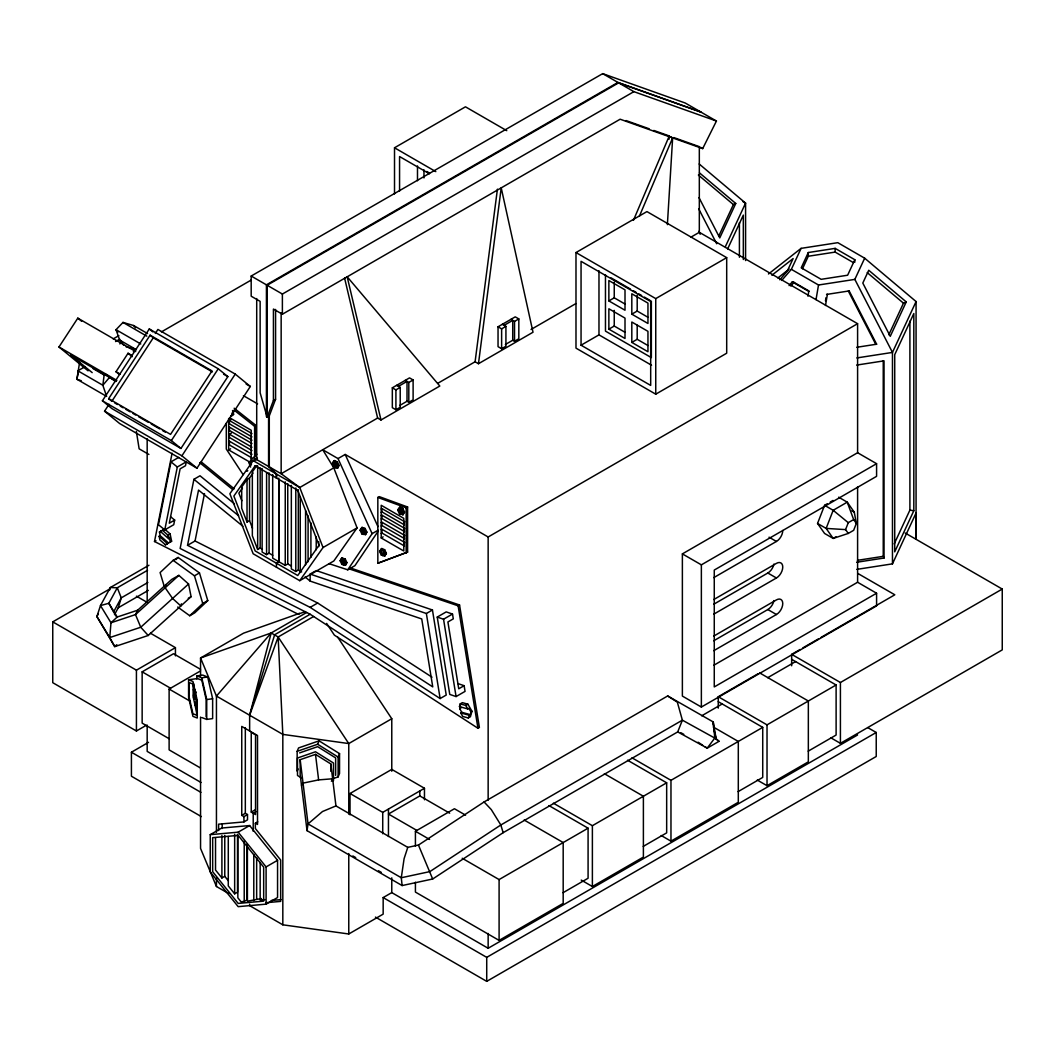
<?xml version="1.0" encoding="UTF-8"?>
<svg xmlns="http://www.w3.org/2000/svg" width="1055" height="1055" viewBox="0 0 1055 1055"><rect width="100%" height="100%" fill="white"/><g stroke="black" fill="none" stroke-linecap="round" stroke-linejoin="round"><path stroke-width="1.5" d="M276.463 567.221L276.463 563.225L278.968 561.774L279.14 479.985M276.647 478.152L276.687 474.183L269.289 466.89L269.289 415.894L275.579 399.252L275.579 309.445M669.068 139.22L669.266 135.95L653.823 130.451M667.38 224.649L672.642 137.902L670.4 136.596M115.509 381.501L105.131 373.866L104.155 375.013L102.836 385.246L106.621 396.39L76.883 379.233L79.653 362.089M437.812 383.295L475.093 361.773L497.419 189.175M478.469 363.724L501.217 187.869L533.012 332.233L478.469 363.724L475.093 361.773M307.031 830.654L308.034 823.902L300.174 759.679L315.498 754.378L330.822 763.939L335.952 805.915L407.771 847.363L418.453 845.068L484.087 801.958L667.683 695.957L713.233 721.95L716.134 738.817L719.048 741.322L707.219 748.153L677.719 731.906L503.156 832.685L432.669 879L402.126 885.554L307.031 830.654L300.174 774.541L300.174 759.679M807.959 296.204L808.776 291.417L792.279 281.896L789.061 285.602M816.029 299.594L818.509 285.008L791.356 269.342L781.715 280.445M825.472 300.82L826.012 297.629M825.498 305.475L827.397 294.292L826.553 294.437L849.169 290.929L876.626 344.207L875.782 344.352L848.326 291.061L849.169 290.929M305.423 611.584L298.077 614.181L154.505 541.505L172.097 453.202M178.664 457.422L170.989 461.853L158.461 524.731L164.778 529.887L173.745 524.717L174.668 520.075L170.87 516.99M164.778 529.887L177.306 467.009L186.26 461.839L185.482 465.743L180.115 468.855L169.288 523.188L174.668 520.075M234.5 503.908L200.015 475.779L193.922 479.3L180.141 548.455L310.144 614.247L440.133 698.555L446.225 695.047L432.445 609.975L316.236 570.57M305.066 576.953L310.144 581.094L421.736 618.942L432.748 686.884L310.144 607.377L187.539 545.316L198.538 490.074L242.927 526.274M187.539 545.316L195.056 540.978L204.499 493.621M78.466 371.742L76.883 379.233L81.248 380.736M306.662 612.493L271.188 632.974L249.639 715.237L249.639 730.957M166.031 584.576L165.173 587.767L172.585 598.462L180.853 605.952L181.42 603.829M193.632 689.166L194.107 693.161L193.632 689.166L194.608 689.021L194.608 691.895M195.597 705.821L195.122 701.812L195.122 704.674L195.597 705.821L196.586 705.676L196.823 704.819L195.834 704.951M470.86 711.822L468.842 708.301L467.761 708.92L459.452 706.652L460.204 703.896L462.354 702.656L467.893 704.173L471.928 711.202L470.425 716.714L468.275 717.954L462.736 716.451L460.719 712.929L461.787 712.31L470.108 714.578L471.928 711.202M461.787 712.31L459.769 708.789L460.521 706.032L459.452 706.652M468.275 717.954L470.108 714.578M109.456 590.365L110.313 587.543L148.926 565.256M114.507 614.63L118.266 607.733L121.259 597.855L117.29 587.767L110.313 587.543L100.476 605.583L96.889 616.555L114.744 646.623L148.214 635.479L191.1 596.682L188.555 584.008L178.875 575.371L171.754 579.393L137.691 610.199L135.488 614.603L110.986 622.767L109.746 637.563L114.744 646.623L116.828 644.711M407.771 847.363L404.105 858.651L401.282 877.747L402.126 885.554M313.612 616.502L278.138 636.983L249.639 715.237L274.669 634.741L310.144 614.247M273.43 400.491L267.139 417.134L260.137 392.816L260.137 301.374L251.182 296.204L251.182 276.041L602.695 73.639L685.249 103.021L716.437 121.035L702.696 148.597L620.142 119.215L282.384 314.219L273.43 309.049L273.43 400.491L275.579 399.252M838.646 497.195L847.244 502.167L854.273 512.176L856.33 523.399L853.653 530.322L848.273 533.434L833.173 538.419L824.575 533.461L817.546 523.451L824.575 505.319L827.384 503.697M848.273 533.434L845.583 529.61L848.273 522.673L853.653 519.574L847.244 502.167L833.173 510.29L826.144 528.41L833.173 538.419L835.982 536.797M677.719 731.906L682.374 720.169L677.35 702.195L667.683 695.957M298.103 768.924L297.154 771.205L297.154 751.345L298.578 747.929L319.058 740.847L339.539 753.626L339.539 773.486L338.114 776.902L333.723 778.419M297.154 751.345L317.634 744.263L319.058 740.847M338.114 776.902L338.114 757.042L339.539 753.626M633.448 220.31L669.266 135.95M639.383 216.235L672.642 137.902M718.732 236.135L733.383 204.565L735.757 203.47L699.505 172.888M735.757 203.47L719.761 237.903L698.99 197.588M725.339 246.725L745.582 203.127L699.201 164M727.647 248.901L743.327 215.115L743.327 259.504M791.356 269.342L801.088 248.36L837.802 242.676L864.678 258.198L916.07 301.559L916.07 539M808.301 252.527L801.22 267.812L821.146 279.324L847.627 275.223L854.814 259.728L835.164 248.373L808.301 252.527L808.301 256.246L802.499 268.761M856.831 569.37L892.464 563.858L892.464 352.423L854.84 279.39L864.678 258.198M888.824 334.752L903.476 303.181L906.245 301.901L868.74 270.265L862.805 283.057L890.262 336.334L906.245 301.901M916.07 301.559L892.464 352.423L856.831 357.935M894.218 543.905L909.898 510.119L909.898 321.155M913.815 510.726L894.719 551.857L894.719 354.678L913.815 313.546L913.815 510.726L909.898 510.119M892.464 563.858L916.07 512.981L916.122 539.211M335.978 467.55L334.026 467.233L332.299 463.593L334.488 460.573L337.336 461.813L339.064 465.453L337.402 468.169L335.978 467.55L333.393 462.09M334.488 460.573L332.299 463.593M337.402 468.169L337.969 466.969L334.831 461.813L337.429 467.273L339.064 465.453M343.838 564.689L341.873 564.385L340.145 560.746L341.807 558.029L345.196 558.952L346.91 562.592L345.803 564.992L343.838 564.689L341.253 559.229M342.348 557.713L340.145 560.746M363.804 534.212L361.839 533.909L360.111 530.269L361.773 527.553L365.149 528.476L366.876 532.116L365.755 534.516L363.804 534.212L361.206 528.753M362.313 527.249L360.111 530.269M345.262 565.309L345.816 564.109L342.69 558.952L345.288 564.412L346.91 562.592M365.228 534.832L365.782 533.632L362.656 528.489L365.241 533.949L366.876 532.116M401.441 514.167L399.489 513.864L397.761 510.224L399.95 507.191L402.799 508.431L404.527 512.071L402.865 514.787L401.441 514.167L398.856 508.708M399.95 507.191L397.761 510.224M383.308 555.484L381.356 555.167L379.629 551.541L381.818 548.508L384.666 549.747L386.394 553.387L384.732 556.104L383.308 555.484L380.723 550.024M381.818 548.508L379.629 551.541M402.865 514.787L403.432 513.587L400.307 508.431L402.891 513.891L404.527 512.071M384.653 553.532L382.701 549.444L384.759 555.207L386.394 553.387M384.732 556.104L384.759 555.207M119.874 343.956L121.272 341.108M133.392 351.777L134.789 348.928L126.138 346.871M98.379 613.812L96.889 616.555L109.746 637.563L140.75 627.237L188.555 584.008M116.736 617.07L113.584 611.94L121.259 597.855L147.871 582.492M88.066 370.832L58.974 346.99L77.806 318.148L135.699 351.566M119.149 374.327L115.997 371.742L128.064 353.254L132.205 355.654M102.401 400.781L149.283 328.962L218.253 368.775L227.84 376.635L180.946 448.454L111.988 408.641L102.401 400.781L171.358 440.594L180.946 448.454M108.665 398.645L150.1 335.173L211.989 370.912L170.554 434.383L108.665 398.645L111.856 401.269L153.292 337.798L150.1 335.173M155.296 333.459L157.92 329.45L235.252 374.103L250.325 386.46L196.982 468.183L119.637 423.53L104.564 411.173L109.047 404.289M171.358 440.594L218.253 368.775M196.982 468.183L181.908 455.826L235.252 374.103M329.12 563.7L347.754 569.806L372.112 533.659L378.086 530.203M378.376 530.863L354.915 565.678L347.754 569.806M249.534 478.007L247.028 479.458L241.701 487.028L241.701 508.325L247.028 522.04L249.534 520.59L249.534 478.007L253.081 472.957M256.787 465.572L252.343 471.875L252.343 535.769L257.671 549.484L260.176 548.033L262.405 549.325M242.439 488.109L238.878 493.147L241.846 500.769M257.42 458.147L253.16 460.613L229.871 493.74L253.16 553.77L299.752 580.672L323.041 547.532L357.078 527.882L333.789 467.853L322.725 449.747L338.022 458.582L372.112 533.659M357.078 527.882L333.789 561.009L299.752 580.672M301.479 785.223L303.036 783.113L318.623 779.896L332.642 778.775L331.85 779.83M713.233 725.141L713.233 721.95L714.802 738.025L707.219 748.153L704.938 746.663M109.403 377.532L102.836 385.246L77.819 370.793L84.716 366.929M348.77 814.157L348.77 743.564L278.138 636.983L271.188 632.974L216.446 696.076L216.446 832.329M779.79 279.786L787.281 271.135L793.123 258.567L771.904 275.25M790.802 286.063L794.006 282.358L809.132 291.088M250.628 467.101L248.888 462.512L256.84 454.178M147.542 333.551L133.682 325.547L123.013 322.421L116.01 329.688L119.69 340.079L123.686 345.236M233.63 414.219L230.821 416.488L233.63 414.219L232.509 410.527M251.538 464.134L249.811 465.769L250.892 465.15M177.728 607.034L189.729 615.738L194.74 612.836L207.769 600.612L199.474 572.918L178.137 557.449L173.126 560.35L160.096 572.575L164.25 586.422M175.776 559.678L178.137 557.449M189.729 615.738L202.758 603.5L207.769 600.612M137.691 610.199L117.224 617.017L110.986 622.767L100.476 605.583L108.836 603.275L117.29 587.767L147.568 570.28M178.875 575.371L135.488 614.603L140.75 627.237L148.214 635.479M768.475 273.997L801.088 248.36M777.891 277.94L789.127 269.104M160.202 535.663L159.45 532.037L164.567 529.043L170.106 533.922L171.622 541.189L165.424 544.802L159.885 539.909L159.134 536.283L160.202 535.663L168.523 542.995L165.424 544.802M394.517 193.922L394.517 147.779L465.466 106.819L506.756 130.662M113.215 338.906L118.885 335.622M115.562 341.556L119.703 339.169M161.441 331.877L251.301 279.997M228.671 420.945L231.546 419.283M228.671 424.255L229.397 423.833L251.974 436.875L251.248 437.284M228.671 427.565L229.397 427.143L251.974 440.186L251.248 440.594M228.671 430.875L229.397 430.453L251.974 443.496L251.248 443.904M228.671 434.594L231.546 432.946M228.671 437.904L229.397 437.495L251.974 450.525L251.248 450.933M254.624 459.202L254.624 426.312L256.048 425.481L234.17 408.219M228.671 441.636L229.397 441.214L251.974 454.243L251.248 454.665M228.671 445.355L229.397 444.946L251.974 457.976L251.248 458.384M251.248 433.974L251.974 433.565L229.397 420.523L229.397 423.833M228.671 418.466L228.671 449.905L230.583 448.797M575.99 252.554L646.939 211.593L726.697 257.644L726.697 353.214L655.748 394.174L575.99 348.137L575.99 252.554L655.748 298.605L726.697 257.644M251.248 447.623L251.974 447.215L229.397 434.185L229.397 437.495M248.888 462.512L251.275 461.141M246.725 471.348L247.793 470.728M396.627 385.339L400.214 387.409L400.214 407.27L395.915 409.749L392.328 407.678L392.328 387.818L409.525 377.888L413.112 379.958L413.112 399.819L408.812 402.298L407.019 401.269L399.647 405.529M502.338 324.307L505.925 326.377L505.925 346.238L501.626 348.717L498.039 346.66L498.039 326.786L515.236 316.856L518.823 318.927L518.823 338.787L514.524 341.279L512.73 340.238L505.358 344.497M398.421 386.367L407.019 381.409L407.019 401.269M504.132 325.349L512.73 320.377L512.73 340.238M392.328 387.818L395.915 389.888L400.214 387.409M405.226 380.38L408.812 382.438L413.112 379.958M498.039 326.786L501.626 328.857L505.925 326.377M510.937 319.349L514.524 321.419L518.823 318.927M159.45 532.037L161.468 530.85M164.567 529.043L162.417 530.283L167.956 535.175L170.541 541.808L171.622 541.189M154.505 541.505L155.942 540.674M167.956 535.175L170.106 533.922M380.987 419.996L347.187 276.792L439.803 386.038L380.987 419.996L377.624 418.044L281.158 473.735L256.708 459.624L253.16 460.613L299.752 487.502L323.041 547.532M531.034 329.477L575.872 303.589M691.051 237.085L699.32 232.311L857.596 323.687L857.596 452.727L682.374 553.888L682.374 696.089L701.364 707.048L876.586 605.887L876.586 593.226L857.596 582.255L713.773 665.283M146.17 725.365L136.425 730.996L52.75 682.69L52.75 621.87L109.72 588.98M608.867 300.912L625.008 310.236L625.008 289.848L608.867 280.538L608.867 300.912L614.247 297.813L624.995 304.025M338.022 458.582L345.183 454.441L488.149 536.982L857.596 323.687M334.831 461.813L337.336 461.813M334.026 467.233L335.094 466.613L337.943 467.853M333.789 467.853L299.752 487.502L281.158 473.735L281.158 312.676M118.266 607.733L148.307 590.391M631.813 314.166L647.955 323.476L647.955 303.102L631.813 293.778L631.813 314.166L637.194 311.054L647.941 317.278M581.054 345.209L650.684 385.418L650.684 301.519L581.054 261.324L581.054 345.209L598.976 334.87L651.542 365.228M608.867 329.16L625.008 338.47L625.008 318.096L608.867 308.772L608.867 329.16L614.247 326.048L624.995 332.272M173.126 560.35L194.45 575.806L199.474 572.918M631.813 342.4L647.955 351.724L647.955 331.336L631.813 322.026L631.813 342.4L637.194 339.301L647.941 345.513M262.128 468.512L262.128 552.055L266.585 554.627L269.091 553.189L272.757 555.299M377.835 497.446L379.273 496.628L407.599 506.993L407.599 552.095L377.835 563.238L377.835 497.446L406.162 507.824L407.599 506.993M381.211 509.011L381.923 508.589L404.5 521.632L403.788 525.35M272.678 474.618L272.678 558.148L285.246 565.401L287.751 563.95L291.417 566.06M381.211 512.321L381.923 511.899L404.5 524.942M381.211 515.631L381.923 515.209L404.5 528.252L403.788 531.971M381.211 518.941L381.923 518.519L404.5 531.562M362.656 528.489L365.149 528.476M400.307 508.431L402.799 508.431M291.338 485.379L291.338 568.922L295.796 571.494L298.314 570.043L301.651 571.981M381.211 522.66L381.923 522.251L404.5 535.281L403.788 539M361.839 533.909L362.92 533.289M399.489 513.864L400.557 513.231L403.406 514.471M381.211 525.97L381.923 525.561L404.5 538.591M52.75 621.87L136.425 670.176L175.433 647.651L175.433 655.867M381.211 529.689L381.923 529.28L404.5 542.31L403.788 546.45M310.144 581.094L310.144 574.078L315.01 571.269M381.211 533.421L381.923 532.999L404.5 546.042M169.169 738.737L142.148 723.137L142.148 671.837L173.508 653.731L200.516 669.318M403.788 522.04L404.5 521.632M342.69 558.952L345.196 558.952M381.211 537.971L403.788 551L403.788 518.322L381.211 505.279L381.211 537.971L383.123 536.863M341.873 564.385L342.954 563.752M403.788 528.661L404.5 528.252M403.788 535.689L404.5 535.281M382.174 549.747L384.666 549.747M381.356 555.167L382.424 554.548M403.788 542.732L404.5 542.31M377.835 563.238L407.599 552.095M298.077 614.181L299.514 613.351L243.56 633.171L200.556 657.99L200.556 676.057M310.144 607.377L317.661 603.025L431.996 677.178M200.397 767.935L169.117 749.881L169.117 689.06L200.503 670.927M201.334 816.596L131.413 776.229L131.413 752.228L148.531 742.338M310.144 574.078L426.365 613.496L432.445 609.975M437.232 617.083L446.199 611.9L452.516 614.05L453.294 618.85L447.913 621.962L458.74 688.796L464.121 685.684L465.044 691.394L456.077 696.564L449.76 694.414L437.232 617.083L443.548 619.219L452.516 614.05M348.981 568.803L458.134 605.821L459.558 604.99L479.392 727.423L477.955 728.253L334.382 635.136L326.615 623.413M337.613 637.035L391.774 718.732L348.77 743.564L282.819 734.386L216.446 696.076L200.556 657.99L271.188 632.974M265.966 902.711L280.67 901.392L280.67 860.023L255.35 828.518L255.35 823.217L257.512 824.469L257.512 735.52L241.753 726.407L241.753 815.37L245.327 813.3L247.503 814.552L247.503 819.854L243.929 821.924L218.596 824.179L218.596 830.549M210.235 834.663L221.708 828.043L249.639 825.551L277.557 860.3L277.557 897.528L266.097 904.148L238.166 906.654L210.235 871.905L210.235 834.663L238.166 832.171L249.639 825.551M251.248 812.099L255.547 814.579L255.547 734.86L251.248 732.368L251.248 812.099L255.284 809.765M241.753 815.37L243.929 816.623L247.503 814.552M255.903 811.691L253.213 813.234L253.213 831.34M682.374 553.888L701.364 564.847L876.586 463.686L876.586 476.333L714.261 570.056L714.261 686.937L876.586 593.226M255.35 823.217L257.737 821.845M459.769 708.789L460.85 708.169M460.204 703.896L465.743 705.413L467.893 704.173M830.206 502.075L833.015 500.452M713.773 577.626L776.427 541.452A8.941 5.17 -60 0 0 782.757 530.494M350.023 814.869L350.023 793.505L391.774 769.398L424.466 788.27L424.466 799.782M215.523 837.644L215.523 870.032L221.906 877.971L224.768 876.309L224.768 835.428M713.773 599.543L776.427 563.37A8.941 5.17 -60 0 1 782.757 567.023A8.941 5.17 -60 0 1 776.427 577.982L713.773 614.155M713.721 604.251L767.829 573.01A8.941 5.17 -60 0 0 773.948 564.069M266.097 904.148L266.097 866.92L277.557 860.3M228.276 836.523L228.276 885.897L234.658 893.836L237.52 892.174L237.52 834.268M350.023 793.505L382.728 812.376L424.466 788.27M449.667 813.168L419.811 795.932L388.451 814.038L416.883 830.443M237.85 835.665L237.85 897.805L241.028 901.761L244.219 901.484L247.094 899.823L247.094 844.224M247.411 846.506L247.411 901.194L261.442 898.544M713.773 636.073L776.427 599.899A8.941 5.17 -60 0 1 782.757 603.552A8.941 5.17 -60 0 1 776.427 614.511L713.773 650.684M713.721 640.781L767.829 609.539A8.941 5.17 -60 0 0 773.948 600.598M415.419 846.044L415.419 831.261L454.428 808.737L465.572 815.159M718.27 708.142L718.27 696.722L758.163 673.683M791.659 665.784L791.659 654.351L800.099 649.484M802.908 647.849L818.39 638.921M821.199 637.299L894.811 594.796L857.847 573.458M249.639 904.161L249.639 905.652L282.819 924.813L348.77 933.992L383.163 914.131L383.163 897.581L391.774 892.609L488.149 948.26L857.596 734.966M701.694 715.804L722.213 703.962M767.71 677.692L795.602 661.591M462.222 858.269L499.094 879.567L588.083 828.188L588.083 878.248L563.053 892.701M553.374 803.185L592.383 825.696L666.668 782.81L666.668 832.87L643.234 846.413M631.971 757.807L670.967 780.331L762.725 727.357L762.725 777.416L738.104 791.632M718.27 696.722L767.025 724.864L836.114 684.985L836.114 735.045L808.222 751.147M791.659 654.351L840.413 682.506L1002.25 589.059L1002.25 649.893L840.413 743.327L830.654 737.696M415.419 882.217L415.419 892.082L499.094 940.387L563.185 903.383L563.185 842.549L524.15 820.025M581.239 880.094L592.383 886.517L643.392 857.069L643.392 796.248L604.37 773.711M661.221 835.52L670.967 841.152L738.302 802.275L738.302 741.454L713.22 726.974M757.279 780.067L767.025 785.685L808.341 761.842L808.341 701.008L759.587 672.866M383.163 897.581L486.724 957.36L876.23 732.487L876.23 756.488L486.724 981.361L375.422 917.098M251.182 276.041L282.384 294.042L633.884 91.653L716.437 121.035M188.252 598.304L191.1 596.682M335.952 805.915L322.487 811.532L308.034 823.902L401.282 877.747L429.847 871.615L500.835 824.984L682.374 720.169L716.134 738.817L714.011 729.994M299.633 752.888L317.634 746.663L335.635 757.899L335.635 775.359M331.376 781.201L333.499 780.476L333.499 763.016L315.498 751.78L297.497 758.004L297.497 775.465L301.651 778.062M808.301 256.246L835.164 252.092L853.416 262.629M818.509 285.008L854.84 279.39M856.779 347.28L876.626 344.207M856.647 365.083L884.037 360.85L884.037 558.029L856.647 562.262M857.478 560.324L883.246 556.341L884.037 558.029M196.863 678.972L196.863 675.912L202.771 675.095L207.703 676.98L212.635 698.74L212.635 718.6L206.727 719.418L201.795 717.532M196.863 675.912L201.795 677.811L207.703 676.98M188.581 679.776L192.92 681.451L197.259 700.56L197.259 718.02L192.92 716.358L188.581 697.236L188.581 679.776L197.456 678.55L201.795 680.211L206.134 699.333L206.134 716.793M193.395 690.023L194.371 689.891M194.107 690.3L195.083 690.168M193.632 692.027L195.544 691.764L195.544 693.61L194.555 693.755C196.217 700.586 194.832 687.741 194.555 693.755M195.017 692.067L196.006 691.935M194.555 692.819L195.544 692.687M193.447 695.39C194.423 691.434 194.015 704.74 193.869 695.548M193.447 697.038L194.437 696.907L194.437 695.258M193.869 698.858L194.845 698.727M206.727 719.418L206.727 699.557L212.635 698.74M195.122 704.674L196.111 704.542L196.586 705.676M264.95 899.638L260.163 900.06L260.163 862.449M271.188 900.495L280.986 899.612M845.583 529.61L826.144 528.41L817.546 523.451M792.279 281.896L794.006 282.358M460.719 712.929L469.027 715.198M350.405 567.972L459.558 604.99M457.804 683.548L464.121 685.684M700.48 111.817L617.927 82.435L266.427 284.837L266.427 416.725M701.206 112.239L618.652 82.844L267.139 285.246L267.139 417.134L269.289 415.894L268.577 415.485L268.577 466.481L276.225 473.919L276.265 477.941M626.037 120.56L649.194 128.802M673.776 137.559L699.32 146.645L699.32 232.311M194.278 686.937L193.447 683.31M196.665 700.23L196.612 715.185L192.92 713.76L189.227 697.487L189.227 682.625L192.92 684.036L196.665 701.061M196.863 703.922L196.863 707.641M333.947 460.89L335.371 461.51M399.423 507.508L400.834 508.128M361.773 527.553L363.197 528.173M381.277 548.824L382.701 549.444M341.807 558.029L343.231 558.649M195.056 540.978L317.661 603.025M680.923 732.75L683.785 734.333M602.695 73.639L633.884 91.653M700.454 147.291L702.696 148.597M742.773 201.505L745.582 203.127L745.582 260.572M394.517 147.779L435.807 171.622M426.761 171.464L429.543 173.073M611.03 277.847L630.494 289.096M633.277 290.692L636.06 292.301M638.842 293.91L641.625 295.519M644.407 297.114L649.959 300.332M429.411 173.772L399.568 156.549L399.568 191.087M857.596 452.727L876.586 463.686M905.19 533.026L1002.25 589.059M851.82 510.752L854.273 512.176M824.575 505.319L833.173 510.29L848.273 522.673M769.055 537.193L776.427 541.452M767.829 573.01L776.427 577.982M767.829 609.539L776.427 614.511M791.659 659.322L836.114 684.985M867.79 727.62L876.23 732.487M246.118 384.02L250.325 386.46M223.62 374.195L227.84 376.635M153.292 337.798L212.371 371.901M123.013 322.421L146.79 336.149M243.428 395.691L257.578 403.854M140.763 343.97L116.01 329.688L117.923 332.14M119.69 340.079L136.425 349.746M230.082 418.031L251.248 430.255L251.248 461.417M718.27 701.681L762.725 727.357M115.997 371.742L120.138 374.129M58.974 346.99L116.868 380.407M116.367 381.396L70.738 355.047L92.181 372.626M93.13 368.643L104.155 375.013M228.671 449.905L251.248 462.934M114.665 402.891L117.487 404.513M120.296 406.149L123.105 407.771M125.914 409.393L130.134 411.832M132.956 413.454L135.765 415.077M138.574 416.699L148.425 422.382M151.234 424.005L159.674 428.884M162.496 430.506L165.305 432.128M104.564 411.173L181.908 455.826M148.9 454.454L139.141 448.823L136.359 431.403M627.554 760.22L666.668 782.81M548.969 805.598L588.083 828.188M136.425 596.167L147.542 602.59M150.39 633.185L175.433 647.651M142.148 671.837L170.58 688.242M169.117 689.06L190.441 701.364M415.419 831.261L429.596 839.437M352.871 855.961L355.706 857.61M378.455 870.744L381.303 872.38M201.03 782.494L147.173 751.397L147.173 725.075M131.413 752.228L200.912 792.358M200.556 717.097L200.556 848.418L216.446 886.503L228.895 893.677M317.634 744.263L338.114 757.042M698.08 742.206L702.656 745.173M714.802 738.025L719.048 741.322M234.025 410.065L254.624 426.312M201.202 461.879L234.263 488.847M199.764 462.71L232.825 489.678M193.922 479.3L238.615 515.75M170.989 461.853L177.306 467.009M149.283 328.962L152.883 331.903M128.064 353.254L132.271 356.709M77.806 318.148L81.604 321.261M867.223 272.612L903.476 303.181M698.384 175.051L733.383 204.565M167.415 536.085L169.789 538.182M160.4 531.469L168.708 538.802M159.134 536.283L167.442 543.615M484.087 801.958L491.3 809.607L500.835 824.984L503.156 832.685M238.166 832.171L266.097 866.92M224.768 876.309L228.407 880.846M133.682 325.547L135.488 327.868M853.653 519.574L856.33 523.399M243.112 474.618L226.298 449.074L226.298 423.306M117.224 617.017L108.836 603.275L113.584 611.94M465.743 705.413L467.761 708.92M698.647 208.705L716.701 243.771M698.713 231.375L700.204 234.263M401.731 509.051L403.445 512.69M398.315 509.024L400.913 514.471M383.585 550.367L385.312 554.007M380.182 550.328L382.78 555.787M336.255 462.433L337.982 466.073M332.853 462.393L335.437 467.853M364.081 529.096L365.808 532.735M360.678 529.069L363.263 534.529M344.115 559.572L345.842 563.212M340.712 559.546L343.297 565.005M345.183 454.441L377.941 526.577M418.453 845.068L432.669 879M249.534 520.59L252.488 528.212M231.994 412.993L232.548 414.839M194.45 575.806L202.758 603.5M344.576 278.032L377.624 418.044M201.795 677.811L206.727 699.557M196.863 713.22L193.171 696.933L193.171 683.31M458.134 605.821L477.955 728.253M443.548 619.219L456.077 696.564M426.365 613.496L440.133 698.555M315.498 754.378L318.623 779.896M278.138 636.983L282.819 734.386L282.819 924.813M278.784 478.139L278.968 561.774M883.246 360.797L883.246 556.341M857.596 486.777L857.596 582.255M854.814 259.728L854.814 262.207M840.413 682.506L840.413 743.327M835.164 248.373L835.164 252.092M767.025 724.864L767.025 785.685M739.41 222.724L739.41 257.249M701.364 564.847L701.364 707.048M670.967 780.331L670.967 841.152M655.748 298.605L655.748 394.174M651.357 301.137L651.357 357.619L605.465 331.125L605.465 274.643M637.194 295.387L637.194 311.054M637.194 325.191L637.194 339.301M614.247 282.133L614.247 297.813M614.247 310.381L614.247 326.048M598.976 270.726L598.976 334.87M592.383 825.696L592.383 886.517M514.524 321.419L514.524 341.279M501.626 328.857L501.626 348.717M499.094 879.567L499.094 940.387M488.149 536.982L488.149 800.204M488.149 933.451L488.149 948.26M486.724 957.36L486.724 981.361M423.978 169.855L423.978 177.926M419.811 790.96L419.811 795.932M417.49 165.938L417.49 180.748M408.812 382.438L408.812 402.298M406.162 507.824L406.162 552.926M395.915 389.888L395.915 409.749M391.774 718.732L391.774 771.231M391.774 877.852L391.774 892.609M388.451 809.066L388.451 836.483M382.728 812.376L382.728 833.753M381.923 508.589L381.923 511.899M381.923 515.209L381.923 518.519M381.923 522.251L381.923 525.561M381.923 529.28L381.923 532.999M348.77 853.548L348.77 933.992M330.822 763.939L330.822 771.376M318.742 541.716L318.742 546.622M316.223 536.613L316.223 549.708M310.909 522.884L310.909 557.291M308.086 515.908L308.086 561.774M305.581 510.805L305.581 564.86M300.253 497.09L300.253 572.43M298.314 489.784L298.314 570.043M295.796 487.964L295.796 571.494M287.751 483.691L287.751 563.95M285.246 481.858L285.246 565.401M282.384 294.042L282.384 314.219M269.091 472.917L269.091 553.189M266.585 472.732L266.585 554.627M260.176 467.774L260.176 548.033M257.671 465.941L257.671 549.484M256.708 298.552L256.708 459.624M256.655 857.834L256.655 898.979M256.048 425.481L256.048 455.087M253.793 854.55L253.793 900.627M247.028 479.458L247.028 522.04M245.327 727.634L245.327 813.3M244.219 840.98L244.219 901.484M243.929 816.623L243.929 821.924M234.658 834.307L234.658 893.836M229.397 427.143L229.397 430.453M229.397 441.214L229.397 444.946M222.183 823.704L222.183 828.478M221.906 835.455L221.906 877.971M216.446 878.288L216.446 886.503M147.173 438.827L147.173 601.693M136.425 670.176L136.425 730.996M196.059 695.693L196.296 697.698L196.059 695.693M255.165 465.756L233.867 496.048L255.165 550.934L297.747 575.516L319.045 545.224L297.747 490.338L255.165 465.756M196.111 698.08L196.23 699.953L196.111 698.08M238.166 835.402L212.662 837.67L212.662 871.694L238.166 903.423L263.671 901.141L263.671 867.131L238.166 835.402"/></g></svg>
